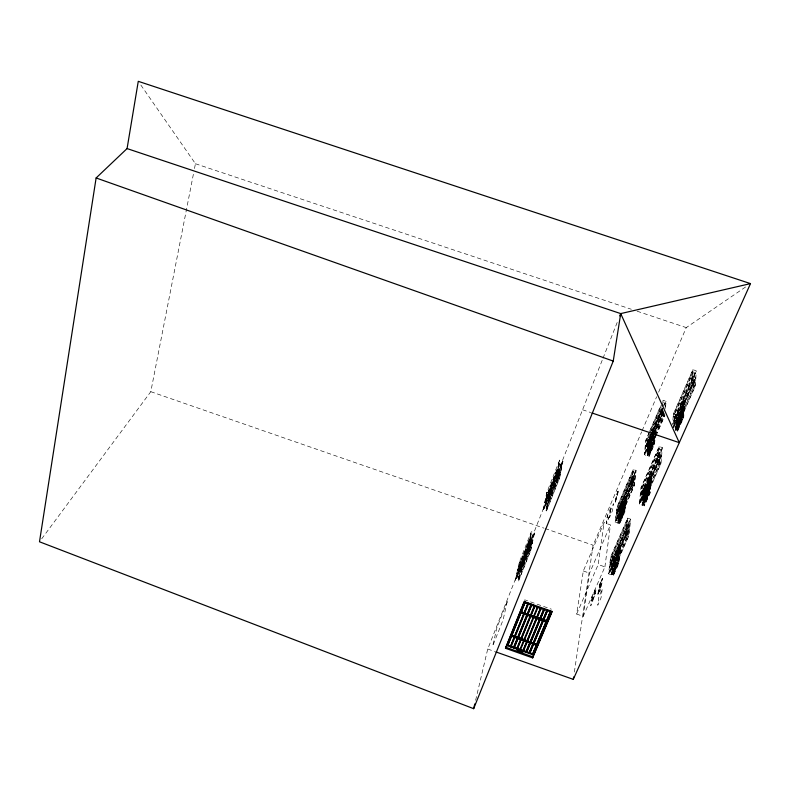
<?xml version="1.0" encoding="UTF-8"?>
<svg xmlns="http://www.w3.org/2000/svg" width="790" height="790" viewBox="0 0 790 790"><rect width="100%" height="100%" fill="white"/><g stroke="black" fill="none" stroke-linecap="round" stroke-linejoin="round"><path stroke-width="0.59" stroke-dasharray="3.95 2.96" d="M673.278 427.193L694.38 379.644L695.22 379.931L676.665 421.86L675.855 421.584L675.411 428.279L676.23 428.555L694.933 386.399L695.536 372.762L694.706 372.485L673.396 420.754L674.216 421.031L673.761 427.716L695.249 379.101L694.42 378.825L694.706 372.485M681.928 417.495L681.266 417.278L681.898 418.048L676.734 429.681L676.112 428.901L675.628 430.007L676.28 430.224L682.432 416.389L683.261 402.209L682.639 401.448L684.594 402.11L683.725 417.387L677.563 431.231L675.588 430.56L695.526 385.599L696.178 370.767L692.87 369.651L673.366 414.059L672.616 424.714M675.411 428.279L694.084 386.113L694.38 379.644M673.169 424.092L673.91 413.338L692.228 371.646L693.057 371.932L692.751 378.262L691.922 377.985L673.455 419.905L674.275 420.181L696.178 370.767M693.284 387.179L693.501 382.37L691.833 381.807L674.966 420.053L674.63 425.01L676.28 425.573L693.284 387.179L691.596 386.616L691.833 381.807M693.62 379.891L693.837 375.181L675.134 417.495L676.773 418.048L693.62 379.891L691.951 379.338L692.188 374.628L675.47 412.637L675.134 417.495M692.228 371.646L691.556 385.263L692.405 385.54L692.712 379.091L691.872 378.805M692.87 369.651L692.159 384.463L695.526 385.599M683.271 415.55L682.629 414.987L683.271 415.55L677.632 428.269L676.99 427.706L683.399 413.456L682.738 413.229L677.109 425.928L677.741 426.491L677.109 425.928M676.971 428.042L683.399 413.456M683.498 411.699L682.837 411.472L683.498 411.699L677.089 426.264M683.577 410.287L682.935 409.734L677.316 422.729L677.968 422.946L683.577 410.287L682.935 409.734M683.696 408.213L683.044 407.996L683.696 408.213L677.316 422.729M683.775 406.81L683.143 406.257L677.543 419.214L678.195 419.441L683.775 406.81L683.143 406.257M682.116 405.734L681.286 419.707L681.819 420.211L681.158 419.994L681.997 406.011L682.767 405.951M681.819 420.211L682.649 406.228L681.997 406.011M682.807 402.772L682.767 403.305L682.155 402.554L682.807 402.772L677.702 414.799L677.05 414.582M681.948 419.934L683.004 402.88L684.308 403.315L683.518 417.268L677.86 429.997L676.112 428.901M682.738 413.229L683.38 413.792M678.867 426.857L679.746 412.805L679.094 412.578L678.215 426.64L678.867 426.857L678.087 426.906M678.748 427.133L679.627 413.071L679.094 412.578M677.425 420.971L678.077 421.188L677.425 420.971L683.794 406.485M677.632 428.269L683.291 415.214M677.968 422.946L677.336 422.393M678.195 419.441L677.563 418.888M677.563 431.231L678.551 415.787L684.594 402.11M677.86 429.997L678.975 412.854M675.588 430.56L676.605 415.135M676.28 425.573L676.605 420.616L674.966 420.053M676.773 418.048L677.089 413.19L675.47 412.637M676.23 428.555L677.158 414.434L676.349 414.167L675.904 420.734L676.724 421.011M676.28 430.224L677.218 415.886L683.261 402.209M676.536 429.553L677.455 415.471M674.275 420.181L674.719 413.614L693.057 371.932M639.298 504.119L660.262 456.857L661.072 457.134L643.791 496.199L643.001 495.932L642.31 502.993L643.1 503.269L660.509 464.007L661.694 449.5L660.894 449.234L640.641 495.113L641.431 495.389L640.72 502.45L639.92 502.173L641.431 487.282L658.505 448.414L659.304 448.69L658.732 455.435L657.932 455.159L640.73 494.214L641.519 494.491L662.316 447.565L659.137 446.478L640.947 487.884L639.298 504.119L644.383 505.867L650.121 492.97L651.582 476.814L649.696 476.163L650.279 476.943L648.363 495.518L647.731 495.3L649.222 480.251L649.844 480.468M653.962 434.984L648.541 447.584L647.8 447.328L647.178 453.628L647.928 453.885L664.42 415.994L664.617 413.555M664.982 409.101L665.476 403.098L664.726 402.841L662.81 407.255M644.077 488.921L642.477 505.215L661.042 463.355L662.316 447.565M665.585 407.126L666.059 401.271L663.057 400.254L662.859 402.594M658.988 464.619L659.413 459.504L657.803 458.96L642.092 494.589L641.569 499.823L643.159 500.366L658.988 464.619L657.369 464.066L657.803 458.96M659.63 456.867L660.055 451.85L642.359 491.884L643.929 492.427L659.63 456.867L658.031 456.324L658.455 451.307L642.872 486.739L642.359 491.884M662.978 416.656L663.353 412.113L661.842 411.6L661.457 416.142L662.978 416.656L647.978 451.149L646.477 450.646L646.941 445.985L662.603 409.714M642.31 502.993L659.699 463.73L660.262 456.857M639.92 502.173L660.341 455.978L660.894 449.234M654.93 435.794L663.659 415.738L664.064 410.849M664.726 402.841L664.518 405.24L665.476 403.098M659.137 446.478L657.793 462.249L661.042 463.355M662.366 408.44L661.862 414.276L664.923 415.313L657.112 433.266M660.558 406.495L646.269 439.586L644.926 452.858L645.677 453.114L662.129 415.224L662.642 409.111L661.892 408.855L651.325 433.256M658.505 448.414L657.27 462.901L658.08 463.177L658.663 456.314L657.853 456.037M661.892 408.855L661.368 414.957L662.129 415.224M649.785 490.975L649.183 490.393L649.785 490.975L644.521 502.815L643.929 502.243L649.992 488.753L649.35 488.536L644.107 500.366L644.709 500.939L644.107 500.366M643.889 502.598L649.992 488.753M650.16 486.897L649.528 486.68L650.16 486.897L644.077 500.722M650.298 485.396L649.696 484.833L644.433 496.989L645.065 497.206L650.298 485.396L649.696 484.833M650.496 483.204L649.864 482.986L650.496 483.204L644.433 496.989M650.634 481.722L650.032 481.159L644.798 493.276L645.42 493.493L650.634 481.722L650.032 481.159M654.278 441.808L653.676 441.6L654.278 441.808L649.262 453.559L648.659 453.361L653.676 441.6M654.426 440.139L653.834 439.941L654.426 440.139L648.659 453.361M654.732 436.84L654.13 436.643L654.732 436.84L648.985 450.014L649.587 450.221L649.015 449.698L653.982 438.282L654.555 438.806L653.982 438.282M648.373 493.572L647.79 492.763L648.373 493.572L643.564 504.405L642.991 503.595L642.932 504.188L644.68 504.632L649.953 492.772L651.296 478.009L650.042 477.585L648.363 495.518M652.925 444.454L652.372 443.733L652.925 444.454L648.373 454.922L647.82 454.191L647.77 454.714L649.419 455.188L654.416 443.733L655.285 434.164M655.394 432.969L655.611 430.58L654.426 430.185L654.12 433.424M649.163 432.446L645.815 440.208L644.334 454.685L649.133 456.324L654.574 443.862L655.443 434.273M655.552 433.068L655.878 429.474L654.1 428.871L654.426 432.002M653.36 435.853L652.313 446.172L653.024 446.133L653.923 436.366L650.061 445.254L649.499 444.74L650.061 445.254M649.874 477.407L649.824 477.97L649.242 477.19L649.874 477.407L645.094 488.694L643.781 488.092L643.09 495.024M652.915 446.38L653.814 436.613M649.35 488.536L649.953 489.109M644.867 501.739L645.618 501.709L647.03 486.857L646.398 486.64L644.383 505.867M649.597 452.403L650.308 452.354L651.562 439.122L650.97 438.924L649.419 455.188M644.521 502.815L649.814 490.62M645.065 497.206L644.472 496.634M645.42 493.493L644.828 492.93M649.262 453.559L648.689 453.035M649.133 456.324L650.861 439.171L651.454 439.368L650.2 452.601M644.68 504.632L646.398 486.64M645.499 501.966L646.911 487.104L646.289 486.897M648.758 441.195L647.336 455.712L656.658 434.312M643.159 500.366L643.672 495.132M643.929 492.427L644.433 487.282L642.872 486.739M647.978 451.149L648.432 446.488L653.251 435.399M643.1 503.269L644.521 487.914L645.144 488.121M647.928 453.885L649.183 440.208L649.775 440.415L649.133 440.711M642.991 503.595L642.527 504.622L643.169 504.85L644.64 489.711L650.279 476.943M647.82 454.191L647.385 455.188L647.988 455.386L649.301 441.896L653.083 433.276M643.406 504.198L644.857 489.326M648.215 454.773L649.508 441.521M644.61 495.132L645.242 495.35L644.61 495.132L650.664 481.377M648.857 451.367L649.419 451.89L648.857 451.367L653.834 439.941M649.143 448.355L649.745 448.562L649.143 448.355L654.13 436.643M649.311 446.696L649.903 446.903L649.311 446.696L654.288 435.004M647.642 438.993L649.123 439.497L648.669 444.079L647.178 443.575L647.642 438.993L650.506 432.367M650.871 434.826L648.491 440.336L647.879 446.528L648.62 446.785L653.439 435.695M641.519 494.491L642.211 487.549L659.304 448.69M645.677 453.114L646.309 446.824L651.592 434.619M651.404 432.466L645.647 445.767L646.388 446.014L647.01 439.832L649.4 434.322M613.682 557.849L611.588 574.853L628.909 535.788L630.736 519.198L627.665 518.141L610.67 556.832L608.517 573.787L613.425 575.495L618.777 563.448L620.762 546.552L618.945 545.92L619.479 546.72L617.158 565.739L616.546 565.531L618.501 549.84L619.103 550.047M619.864 507.901L617.977 523.108L634.459 485.267L636.088 470.465L633.185 469.467L617.01 506.943L615.084 522.111L619.725 523.711L624.821 512.038L626.588 496.93L624.87 496.337L625.384 497.058L623.28 514.32L622.698 514.112L624.446 500.07L625.018 500.268M627.033 536.765L627.635 531.403L626.085 530.87L611.411 564.139L610.719 569.61L612.26 570.143L627.033 536.765L625.473 536.232L626.085 530.87M627.941 528.638L628.534 523.365L611.756 561.315L613.277 561.848L627.941 528.638L626.144 528.026M632.671 486.344L633.205 481.564L631.743 481.061L631.2 485.84L632.671 486.344L618.61 518.675L617.168 518.171L617.77 513.293L635.515 472.232L634.785 471.986L619.558 507.16L618.758 513.648M633.481 479.096L634.005 474.385L618.086 510.765L619.528 511.258L620.12 506.449L618.688 505.956L632.553 473.891L632.02 478.592L633.481 479.096L615.657 520.333L616.378 520.58L631.803 485.07L632.523 478.641L631.793 478.385L616.496 513.747L617.207 513.994L616.378 520.58M611.43 572.701L627.665 536.045L628.465 528.836L629.245 529.102L613.109 565.591L612.339 565.324L611.43 572.701L612.191 572.967L628.445 536.321L630.124 521.084L629.354 520.817L610.058 564.524L610.818 564.791L609.89 572.167L609.13 571.891L611.095 556.348L627.053 520.027L627.823 520.294L627.023 527.374L626.243 527.108L610.176 563.586L610.937 563.853L630.736 519.198M609.13 571.891L628.573 527.908L629.354 520.817M617.829 521.084L633.274 485.583L633.995 479.145L634.726 479.392L619.37 514.734L618.649 514.488L617.829 521.084L618.56 521.331L634.014 485.83L635.515 472.232M615.084 522.111L634.084 478.315L634.785 471.986M627.665 518.141L625.779 534.702L628.909 535.788M633.185 469.467L631.506 484.25L634.459 485.267M626.914 528.293L626.105 535.511L625.315 535.235L627.053 520.027M632.622 477.822L631.891 477.565L616.595 512.898L617.316 513.144L632.622 477.822L633.333 471.492L632.602 471.245L617.415 506.42L615.657 520.333M632.602 471.245L631.062 484.823L631.803 485.07M626.401 528.105L626.993 522.842L612.428 555.953L611.756 561.315M618.55 561.315L617.977 560.722L618.55 561.315L613.642 572.375L613.07 571.792L618.827 558.994L618.215 558.777L613.317 569.827L613.879 570.41L613.317 569.827M613.03 572.167L618.827 558.994M619.054 557.049L618.442 556.841L619.054 557.049L613.267 570.202M619.242 555.489L618.669 554.906L613.741 566.302L614.353 566.509L619.242 555.489L618.669 554.906M619.508 553.198L618.896 552.98L619.508 553.198L613.741 566.302M619.696 551.637L619.123 551.064L614.215 562.431L614.827 562.648L619.696 551.637L619.123 551.064M624.623 509.827L624.041 509.619L624.623 509.827L619.913 520.887L619.33 520.679L624.041 509.619M624.831 508.079L624.248 507.881L624.831 508.079L619.33 520.679M625.236 504.622L624.663 504.425L625.236 504.622L619.765 517.183L620.338 517.381L619.804 516.848L624.456 506.153L624.999 506.676L624.456 506.153M625.64 501.186L625.068 500.988L625.64 501.186L620.97 512.177L620.436 511.653L620.97 512.177M613.731 574.261L615.617 558.727L614.413 558.313L612.507 573.836L613.731 574.261L618.649 563.191L620.466 547.756L619.251 547.332M620.555 508.286L618.846 522.18L620.002 522.575L624.692 511.841L626.312 498.036L625.167 497.641M617.118 563.991L616.575 563.171L617.118 563.991L612.625 574.113L612.082 573.283L612.625 574.113M619.133 547.095L619.054 547.677L618.521 546.877L619.133 547.095L614.64 557.701L614.028 557.493M623.241 512.572L622.727 511.831L623.241 512.572L618.965 522.388L618.452 521.637L618.965 522.388M625.038 497.463L624.979 497.996L624.465 497.266L625.038 497.463L620.762 507.703L620.199 507.516M618.215 558.777L618.787 559.36M624.87 502.707L625.404 503.23L624.87 502.707L620.189 513.707L620.762 513.905L620.189 513.707M613.642 572.375L618.6 560.939M614.353 566.509L613.79 565.936M614.827 562.648L614.264 562.065M619.913 520.887L619.37 520.343M613.425 575.495L615.864 555.805L616.467 556.012L614.492 571.763L613.87 571.545M619.725 523.711L621.937 505.857L622.51 506.054L620.733 520.156L620.15 519.948M620.002 522.575L621.69 508.681L617.01 506.943M612.26 570.143L612.931 564.672L611.411 564.139M613.277 561.848L613.949 556.476L612.428 555.953M618.61 518.675L619.222 513.786L633.205 481.564M612.191 572.967L614.106 556.901L614.709 557.108M618.56 521.331L620.259 506.983L620.831 507.18M612.082 573.283L611.658 574.241L612.27 574.458L614.215 558.658L619.479 546.72M618.452 521.637L618.047 522.565L618.629 522.763L620.367 508.632L625.384 497.058M613.978 564.366L614.59 564.574L613.978 564.366L619.735 551.272M619.587 518.596L620.12 519.129L619.587 518.596L624.248 507.881M619.972 515.445L620.545 515.643L619.972 515.445L624.663 504.425M618.086 510.765L618.688 505.956M610.937 563.853L611.855 556.604L627.823 520.294M617.316 513.144L618.136 506.667L633.333 471.492M615.292 501.541C625.048 466.544 609.317 526.041 617.81 491.291M615.43 501.591L616.249 495.281L617.938 491.341M604.913 566.884L610.453 524.876L604.034 522.654L583.316 570.982L576.67 614.057L583.218 616.358L604.913 566.884L598.198 564.544L604.034 522.654M601.18 586.694C606.572 560.387 595.759 606.207 601.328 586.743M597.832 594.278C605.525 556.733 592.619 620.071 600.528 582.556M597.981 594.327L599.6 590.663L600.637 582.329L602.247 578.655M610.818 507.802L607.411 515.386L606.315 523.385L609.613 515.712L610.68 507.753L609.495 517.618L612.536 510.538L613.435 503.684L610.413 510.735M599.699 590.426L600.775 582.378L602.395 578.715M591.424 601.101L594.84 593.32L595.393 589.35L595.976 589.557L595.423 593.527L592.006 601.308L591.424 601.101L591.987 597.121L595.393 589.35M592.006 601.308L592.559 597.319L595.976 589.557M583.218 616.358L589.577 573.165L610.453 524.876M574.37 672.053L593.112 545.209L641.618 431.873M41.692 538.82L150.801 391.682L193.55 173.385M194.488 168.556L195.436 163.737L140.353 84.333M559.596 478.059L562.944 461.222L559.616 460.086L546.799 492.545L543.184 509.738L546.512 510.893L559.596 478.059L556.209 476.893L559.616 460.086M558.115 478.523L559.211 473.082L557.533 472.499L556.427 477.95L558.115 478.523L546.966 506.568L545.298 505.995L546.453 500.445L561.572 462.634L562.401 462.92L559.32 478.385L547.055 509.175L546.226 508.888L547.776 501.403L559.942 470.761L560.782 471.047L548.606 501.69L547.776 501.403M546.325 499.873L558.461 469.25L557.621 468.964L545.495 499.586L546.325 499.873L547.855 492.535L547.045 492.259L543.727 508.029L544.557 508.316L559.774 470.267L560.841 464.925M546.226 508.888L558.481 478.098L559.942 470.761M560.13 469.823L560.969 470.109L548.803 500.732L547.974 500.445L560.13 469.823L561.572 462.634M544.557 508.316L546.127 500.83L545.298 500.544L557.434 469.892L558.273 470.188L556.782 477.516L555.943 477.219L559.083 461.785L559.913 462.061L558.461 469.25M547.055 497.582L558.105 469.695L559.182 464.352L548.191 492.14L547.055 497.582L548.704 498.154L549.83 492.703L548.191 492.14M547.974 500.445L549.494 493.098L550.314 493.385L547.055 509.175M546.966 506.568L548.112 501.018L559.211 473.082M546.512 510.893L550.067 493.671L562.944 461.222M524.59 600.627L524.758 599.837L551.41 609.199M530.732 550.502L534.524 532.845L531.314 531.729L519.346 562.055L515.317 579.998L518.536 581.124L530.732 550.502L527.473 549.366L531.314 531.729M529.399 550.729L530.633 545.021L529.014 544.458L527.769 550.166L529.399 550.729L518.99 576.888L517.381 576.325L518.675 570.538L533.191 534.228L533.991 534.504L530.515 550.719L519.07 579.445L518.27 579.159L519.998 571.348L531.354 542.75L532.164 543.026L520.788 571.624L519.998 571.348M518.625 569.797L529.952 541.209L529.142 540.923L517.825 569.511L518.625 569.797L520.333 562.125L519.543 561.858L515.86 578.32L516.66 578.596L531.265 542.078L532.48 536.469M518.27 579.159L529.695 550.433L531.354 542.75M531.561 541.772L532.371 542.049L521.015 570.627L520.215 570.35L531.561 541.772L533.191 534.228M519.346 567.546L529.656 541.515L530.87 535.916L520.61 561.858L519.346 567.546L520.936 568.099L522.19 562.411L520.61 561.858M516.66 578.596L518.398 570.795L517.608 570.508L528.925 541.9L529.735 542.187L528.066 549.87L527.246 549.583L530.791 533.388L531.591 533.675L529.952 541.209M520.215 570.35L521.913 562.678L522.704 562.954L518.536 581.124M518.99 576.888L520.274 571.091L530.633 545.021M475.62 700.325L487.726 649.024L602.553 359.391M520.333 562.125L531.591 533.675M547.855 492.535L559.913 462.061M518.398 570.795L529.735 542.187M546.127 500.83L558.273 470.188M603.007 358.245L617.987 320.464M515.317 579.998L527.473 549.366M543.184 509.738L556.209 476.893M534.524 532.845L522.496 563.151L519.346 562.055M517.381 576.325L533.991 534.504M545.298 505.995L562.401 462.92M642.102 430.738L656.658 396.738M658.603 392.205L686.253 327.603L746.481 286.365M649.647 431.33L660.657 405.803M649.874 433.216L661.309 406.741M661.783 405.645L663.215 402.337L662.464 402.08M650.98 431.271L662.425 404.796M651.878 431.36L661.951 408.075M650.842 434.372L645.568 446.567L646.309 446.824M651.355 433.72L662.336 408.361M647.178 443.575L662.494 408.618M646.388 446.014L652.155 432.723M652.629 431.607L662.711 408.331M617.207 513.994L632.523 478.641M652.076 433.513L662.642 409.111M636.088 470.465L619.794 508.434L620.367 508.632M662.711 409.013L648.708 441.699L649.301 441.896M664.617 404.599L666.059 401.271M649.775 440.415L652.017 435.231M653.528 432.239L654.643 429.572M644.926 452.858L663.077 410.879M644.334 454.685L663.264 411.067M617.168 518.171L633.995 479.145M646.477 450.646L663.679 410.741M653.725 434.293L663.353 412.113M653.824 434.707L663.541 412.429M620.397 511.979L625.028 501.314M649.469 445.056L654.406 433.68M654.327 434.283L663.472 413.209M576.67 614.057L598.198 564.544M647.178 453.628L654.446 436.91M618.629 522.763L623.715 511.09L623.132 510.893M647.988 455.386L653.419 442.933L652.807 442.726L654.574 443.862M620.733 520.156L620.249 519.721M623.28 514.32L622.796 513.885M610.818 564.791L630.124 521.084M641.431 495.389L661.694 449.5M674.216 421.031L695.536 372.762M615.864 555.805L616.368 556.249M618.501 549.84L619.005 550.284M649.222 480.251L649.736 480.725M672.932 427.439L694.42 378.825M608.517 573.787L628.465 528.836M620.762 546.552L615.499 558.481L610.67 556.832M645.944 489.563L651.582 476.814M610.719 569.61L627.635 531.403M641.569 499.823L659.413 459.504M674.63 425.01L693.501 382.37M609.89 572.167L629.344 528.174L628.573 527.908M640.72 502.45L661.141 456.255L660.341 455.978M612.27 574.458L617.622 562.411L617 562.194M643.169 504.85L648.886 491.953L648.254 491.726L648.195 492.308L650.121 492.97M614.492 571.763L613.978 571.308M617.158 565.739L616.654 565.285M195.436 163.737L631.358 309.275M637.076 311.191L686.253 327.603M694.084 386.113L694.933 386.399M677.089 414.049L677.731 414.266M673.91 413.338L674.719 413.614M682.432 416.389L681.731 416.715L683.725 417.387M673.366 414.059L678.748 415.905M676.566 415.668L677.218 415.886M663.659 415.738L664.42 415.994M680.239 422.067L680.901 422.295L679.795 424.783L679.133 424.566M676.99 427.706L677.652 427.933M582.586 409.773L590.742 412.548M646.269 439.586L647.01 439.832M648.491 440.336L649.222 440.593M645.815 440.208L650.683 441.926M653.212 443.318L654.416 443.733M652.421 445.925L653.024 446.133M646.941 445.985L648.432 446.488M651.493 448.049L652.096 448.246L651.118 450.488L650.516 450.29M649.706 452.156L650.308 452.354M659.699 463.73L660.509 464.007M634.084 478.315L634.814 478.572L619.479 513.895L617.77 513.293M641.431 487.282L642.211 487.549M640.947 487.884L646.101 489.76M633.274 485.583L634.014 485.83M644.018 489.494L644.64 489.711M648.669 492.338L649.953 492.772M647.84 495.034L648.481 495.261M642.092 494.589L643.88 495.3M646.862 497.236L647.504 497.453L646.477 499.774L645.835 499.557M558.105 469.695L559.774 470.267M644.976 501.482L645.618 501.709M643.929 502.243L644.561 502.46M624.347 500.297L624.92 500.495M558.481 478.098L559.32 478.385M621.839 506.084L622.411 506.281M617.415 506.42L618.136 506.667M619.558 507.16L620.278 507.407M623.527 511.436L624.692 511.841M623.063 511.436L624.821 512.038M621.928 515.87L622.51 516.067L621.592 518.171L621.009 517.973M546.799 492.545L550.067 493.671M609.613 515.712L606.453 523.434L607.411 515.386M546.453 500.445L548.112 501.018M627.665 536.045L628.445 536.321M150.801 391.682L543.895 528.125M545.061 528.52L593.112 545.209M611.095 556.348L611.855 556.604M614.116 557.394L613.356 557.138L612.457 564.376L613.218 564.643M613.613 558.441L614.215 558.658M617.415 562.757L618.649 563.191M616.931 562.806L618.777 563.448M615.746 567.338L616.358 567.556L615.39 569.718L614.778 569.501M529.656 541.515L531.265 542.078M613.07 571.792L613.682 572M529.695 550.433L530.515 550.719M583.316 570.982L589.577 573.165M594.84 593.32L595.423 593.527M518.675 570.538L520.274 571.091M591.987 597.121L592.559 597.319M487.726 649.024L494.668 651.493M683.893 404.757L683.241 404.539L683.893 404.757M677.218 424.151L677.86 424.714L677.218 424.151M677.672 417.14L678.304 417.693L677.672 417.14M650.832 479.55L650.17 479.678L650.832 479.55M655.177 431.952L654.555 432.051L655.177 431.952M654.268 430.056L653.626 430.362L654.268 430.056M644.917 498.707L644.255 498.846L644.917 498.707M645.637 491.301L644.976 491.439L645.637 491.301M650.249 443.299L649.627 443.407L650.249 443.299M619.962 549.366L619.311 549.524L619.962 549.366M625.848 499.478L625.236 499.606L625.848 499.478M614.166 568.089L613.504 568.247L614.166 568.089M615.104 560.357L614.452 560.515L615.104 560.357M621.217 510.133L620.604 510.261L621.217 510.133M602.148 589.508L601.062 597.783L597.754 605.229L598.869 596.924L602.148 589.508M594.436 595.877L593.339 599.146L594.436 595.877M593.25 597.655L592.727 601.397L590.752 605.89L591.275 602.128L593.25 597.655M507.259 601.545L503.092 619.893L492.664 646.062L496.969 627.477L507.259 601.545"/><path stroke-width="1.19" d="M495.824 651.898L573.283 679.37L573.649 676.931M750.5 283.61L138.27 81.321L127.072 148.579L96.123 177.967L39.5 541.782L473.654 708.679L613.238 361.079L620.713 313.6L750.5 283.61L573.283 679.37M532.43 654.614L550.561 611.075L532.43 654.614L507.614 645.825L525.192 602.168L507.614 645.825M529.665 653.409L547.648 610.275L529.665 653.409L529.152 652.797L532.974 643.672L529.853 642.566L526.051 651.691L526.565 652.313L544.399 609.554L543.875 608.942L530.238 641.648M524.372 613.998L520.916 612.783L546.078 622.076L540.992 619.854M546.552 620.733L521.301 611.845L546.552 620.733L546.078 622.076M511.466 636.069L536.311 645.282L534.504 644.215M536.696 644.364L511.841 635.15L536.696 644.364L536.311 645.282M522.871 651.009L540.696 607.826L522.871 651.009L523.454 651.217L541.308 608.043M524.125 601.763L505.472 648.274L532.648 657.902L533.013 656.026M517.252 649.015L516.749 648.402L517.252 649.015L534.958 605.812L521.479 638.557M526.565 652.313L540.143 619.548L539.54 619.34M523.454 651.217L522.95 650.595M514.152 647.918L531.788 604.696L514.152 647.918L513.648 647.306L526.92 614.896L525.222 614.304M520.353 650.121L519.85 649.499L520.353 650.121L538.128 606.927L537.526 606.71L519.761 649.903M528.619 603.58L511.051 646.822L510.468 646.615L528.016 603.372L514.655 636.138M510.468 646.615L514.28 637.066M511.051 646.822L510.557 646.21M473.654 708.679L474.78 703.91M619.804 315.891L620.713 313.6L127.072 148.579M505.472 648.274L524.372 601.654L552.24 611.44L532.648 657.902M527.305 613.958L531.186 604.488M513.569 647.711L531.107 604.883L531.71 605.101M516.66 648.807L534.356 605.594L534.879 606.207M517.341 648.61L521.104 639.475L522.783 640.068M525.972 652.106L543.796 609.347M540.528 618.61L544.478 609.159M533.359 642.754L542.69 620.456M543.086 619.508L547.045 610.058M529.073 653.202L546.976 610.463L547.579 610.67M534.445 652.629L535.877 649.232M536.825 646.971L540.163 639.041M541.12 636.78L542.078 634.508M543.51 631.111L546.374 624.327M547.322 622.056L548.754 618.659M549.712 616.398L551.144 613M551.953 611.539L532.855 656.846L505.699 647.227M591.908 412.943L679.282 442.657L620.713 313.6M527.493 602.977L533.26 605.002M527.937 603.767L528.54 603.985M540.627 608.231L541.229 608.438M525.024 602.958L550.413 611.885M527.523 615.114L530.673 616.22M531.522 616.516L533.23 617.118M533.833 617.326L535.531 617.928M536.38 618.224L536.983 618.442M96.123 177.967L613.238 361.079M512.404 636.394L517.983 638.369M518.823 638.666L520.511 639.258M523.622 640.364L527.335 641.678M507.792 645.015L532.588 653.794M513.648 647.306L514.241 647.514M526.051 651.691L526.644 651.908M529.152 652.797L529.744 653.004M517.183 650.417L522.832 652.421"/></g></svg>
